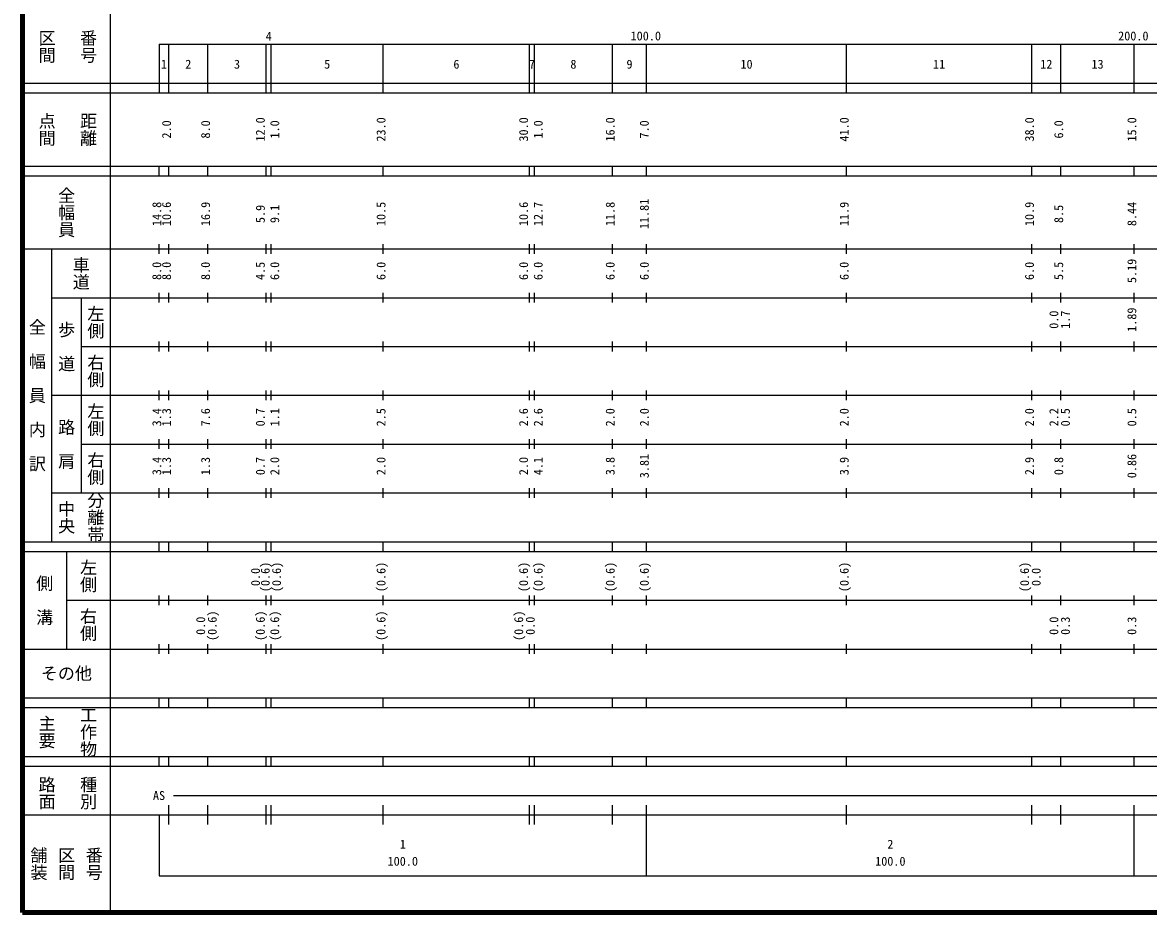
# Model space of a CAD drawing. Units: millimetres on the paper, enlarged 1000 times. Extents: x 40000 to 680000, y 20000 to 380000.
# Drawn here: x 40000 to 270951, y 20000 to 202409 of the extents above; entities that cross this region are included whole.
import ezdxf
from ezdxf.enums import TextEntityAlignment as Align

# ---------------------------------------------------------------- set-up
doc = ezdxf.new("R2010")
doc.units = ezdxf.units.MM
doc.header["$LTSCALE"] = 1000
doc.layers.add('M-TTL', color=2, linetype='Continuous', lineweight=140)
doc.layers.add('M-TTL-BAND', color=7, linetype='Continuous', lineweight=25)
doc.styles.add('@ＭＳ ゴシック', font='')
doc.styles.add('ＭＳ ゴシック', font='')
doc.styles.get('@ＭＳ ゴシック').set_extended_font_data('@MS Gothic')
doc.styles.get('ＭＳ ゴシック').set_extended_font_data('MS Gothic')

msp = doc.modelspace()

# ---------------------------------------------------------------- linework, layer by layer
at = {"layer": 'M-TTL'}
for p, q in [((40000, 380000), (40000, 20000)), ((40000, 20000), (680000, 20000))]:
    msp.add_line(p, q, dxfattribs=at)
at = {"layer": 'M-TTL-BAND'}
for p, q in [((58000, 370000), (58000, 20000)), ((68000, 198000), (579000, 198000)), ((68000, 198000), (68000, 188000)), ((70000, 188000), (70000, 198000)), ((78000, 188000), (78000, 198000)), ((90000, 188000), (90000, 198000)), ((91000, 188000), (91000, 198000)), ((114000, 188000), (114000, 198000)), ((144000, 188000), (144000, 198000)), ((145000, 188000), (145000, 198000)), ((161000, 188000), (161000, 198000)), ((168000, 188000), (168000, 198000)), ((209000, 188000), (209000, 198000)), ((247000, 188000), (247000, 198000)), ((253000, 188000), (253000, 198000)), ((268000, 188000), (268000, 198000)), ((40000, 190000), (579000, 190000)), ((40000, 188000), (579000, 188000)), ((40000, 173000), (579000, 173000)), ((40000, 171000), (579000, 171000)), ((68000, 171000), (68000, 173000)), ((70000, 171000), (70000, 173000)), ((78000, 171000), (78000, 173000)), ((90000, 171000), (90000, 173000)), ((91000, 171000), (91000, 173000)), ((114000, 171000), (114000, 173000)), ((144000, 171000), (144000, 173000)), ((145000, 171000), (145000, 173000)), ((161000, 171000), (161000, 173000)), ((168000, 171000), (168000, 173000)), ((209000, 171000), (209000, 173000)), ((247000, 171000), (247000, 173000)), ((253000, 171000), (253000, 173000)), ((268000, 171000), (268000, 173000)), ((40000, 156000), (579000, 156000)), ((46000, 96000), (46000, 156000)), ((68000, 155000), (68000, 157000)), ((70000, 155000), (70000, 157000)), ((78000, 155000), (78000, 157000)), ((90000, 155000), (90000, 157000)), ((91000, 155000), (91000, 157000)), ((114000, 155000), (114000, 157000)), ((144000, 155000), (144000, 157000)), ((145000, 155000), (145000, 157000)), ((161000, 155000), (161000, 157000)), ((168000, 155000), (168000, 157000)), ((209000, 155000), (209000, 157000)), ((247000, 155000), (247000, 157000)), ((253000, 155000), (253000, 157000)), ((268000, 155000), (268000, 157000)), ((46000, 146000), (579000, 146000)), ((52000, 146000), (52000, 106000)), ((68000, 145000), (68000, 147000)), ((70000, 145000), (70000, 147000)), ((78000, 145000), (78000, 147000)), ((90000, 145000), (90000, 147000)), ((91000, 145000), (91000, 147000)), ((114000, 145000), (114000, 147000)), ((144000, 145000), (144000, 147000)), ((145000, 145000), (145000, 147000)), ((161000, 145000), (161000, 147000)), ((168000, 145000), (168000, 147000)), ((209000, 145000), (209000, 147000)), ((247000, 145000), (247000, 147000)), ((253000, 145000), (253000, 147000)), ((268000, 145000), (268000, 147000)), ((68000, 135000), (68000, 137000)), ((70000, 135000), (70000, 137000)), ((78000, 135000), (78000, 137000)), ((90000, 135000), (90000, 137000)), ((91000, 135000), (91000, 137000)), ((114000, 135000), (114000, 137000)), ((144000, 135000), (144000, 137000)), ((145000, 135000), (145000, 137000)), ((161000, 135000), (161000, 137000)), ((168000, 135000), (168000, 137000)), ((209000, 135000), (209000, 137000)), ((247000, 135000), (247000, 137000)), ((253000, 135000), (253000, 137000)), ((268000, 135000), (268000, 137000)), ((52000, 136000), (579000, 136000)), ((46000, 126000), (579000, 126000)), ((68000, 125000), (68000, 127000)), ((70000, 125000), (70000, 127000)), ((78000, 125000), (78000, 127000)), ((90000, 125000), (90000, 127000)), ((91000, 125000), (91000, 127000)), ((114000, 125000), (114000, 127000)), ((144000, 125000), (144000, 127000)), ((145000, 125000), (145000, 127000)), ((161000, 125000), (161000, 127000)), ((168000, 125000), (168000, 127000)), ((209000, 125000), (209000, 127000)), ((247000, 125000), (247000, 127000)), ((253000, 125000), (253000, 127000)), ((268000, 125000), (268000, 127000)), ((52000, 116000), (579000, 116000)), ((68000, 115000), (68000, 117000)), ((70000, 115000), (70000, 117000)), ((78000, 115000), (78000, 117000)), ((90000, 115000), (90000, 117000)), ((91000, 115000), (91000, 117000)), ((114000, 115000), (114000, 117000)), ((144000, 115000), (144000, 117000)), ((145000, 115000), (145000, 117000)), ((161000, 115000), (161000, 117000)), ((168000, 115000), (168000, 117000)), ((209000, 115000), (209000, 117000)), ((247000, 115000), (247000, 117000)), ((253000, 115000), (253000, 117000)), ((268000, 115000), (268000, 117000)), ((68000, 105000), (68000, 107000)), ((70000, 105000), (70000, 107000)), ((78000, 105000), (78000, 107000)), ((90000, 105000), (90000, 107000)), ((91000, 105000), (91000, 107000)), ((114000, 105000), (114000, 107000)), ((144000, 105000), (144000, 107000)), ((145000, 105000), (145000, 107000)), ((161000, 105000), (161000, 107000)), ((168000, 105000), (168000, 107000)), ((209000, 105000), (209000, 107000)), ((247000, 105000), (247000, 107000)), ((253000, 105000), (253000, 107000)), ((268000, 105000), (268000, 107000)), ((46000, 106000), (579000, 106000)), ((40000, 96000), (579000, 96000)), ((68000, 94000), (68000, 96000)), ((70000, 94000), (70000, 96000)), ((78000, 94000), (78000, 96000)), ((90000, 94000), (90000, 96000)), ((91000, 94000), (91000, 96000)), ((114000, 94000), (114000, 96000)), ((144000, 94000), (144000, 96000)), ((145000, 94000), (145000, 96000)), ((161000, 94000), (161000, 96000)), ((168000, 94000), (168000, 96000)), ((209000, 94000), (209000, 96000)), ((247000, 94000), (247000, 96000)), ((253000, 94000), (253000, 96000)), ((268000, 94000), (268000, 96000)), ((40000, 94000), (579000, 94000)), ((49000, 94000), (49000, 74000)), ((49000, 84000), (579000, 84000)), ((68000, 83000), (68000, 85000)), ((70000, 83000), (70000, 85000)), ((78000, 83000), (78000, 85000)), ((90000, 83000), (90000, 85000)), ((91000, 83000), (91000, 85000)), ((114000, 83000), (114000, 85000)), ((144000, 83000), (144000, 85000)), ((145000, 83000), (145000, 85000)), ((161000, 83000), (161000, 85000)), ((168000, 83000), (168000, 85000)), ((209000, 83000), (209000, 85000)), ((247000, 83000), (247000, 85000)), ((253000, 83000), (253000, 85000)), ((268000, 83000), (268000, 85000)), ((40000, 74000), (579000, 74000)), ((68000, 73000), (68000, 75000)), ((70000, 73000), (70000, 75000)), ((78000, 73000), (78000, 75000)), ((90000, 73000), (90000, 75000)), ((91000, 73000), (91000, 75000)), ((114000, 73000), (114000, 75000)), ((144000, 73000), (144000, 75000)), ((145000, 73000), (145000, 75000)), ((161000, 73000), (161000, 75000)), ((168000, 73000), (168000, 75000)), ((209000, 73000), (209000, 75000)), ((247000, 73000), (247000, 75000)), ((253000, 73000), (253000, 75000)), ((268000, 73000), (268000, 75000)), ((40000, 64000), (579000, 64000)), ((68000, 62000), (68000, 64000)), ((70000, 62000), (70000, 64000)), ((78000, 62000), (78000, 64000)), ((90000, 62000), (90000, 64000)), ((91000, 62000), (91000, 64000)), ((114000, 62000), (114000, 64000)), ((144000, 62000), (144000, 64000)), ((145000, 62000), (145000, 64000)), ((161000, 62000), (161000, 64000)), ((168000, 62000), (168000, 64000)), ((209000, 62000), (209000, 64000)), ((247000, 62000), (247000, 64000)), ((253000, 62000), (253000, 64000)), ((268000, 62000), (268000, 64000)), ((40000, 62000), (579000, 62000)), ((40000, 52000), (579000, 52000)), ((68000, 50000), (68000, 52000)), ((70000, 50000), (70000, 52000)), ((78000, 50000), (78000, 52000)), ((90000, 50000), (90000, 52000)), ((91000, 50000), (91000, 52000)), ((114000, 50000), (114000, 52000)), ((144000, 50000), (144000, 52000)), ((145000, 50000), (145000, 52000)), ((161000, 50000), (161000, 52000)), ((168000, 50000), (168000, 52000)), ((209000, 50000), (209000, 52000)), ((247000, 50000), (247000, 52000)), ((253000, 50000), (253000, 52000)), ((268000, 50000), (268000, 52000)), ((40000, 50000), (579000, 50000)), ((71000, 44000), (544000, 44000)), ((70000, 38000), (70000, 42000)), ((78000, 38000), (78000, 42000)), ((90000, 38000), (90000, 42000)), ((91000, 38000), (91000, 42000)), ((114000, 38000), (114000, 42000)), ((144000, 38000), (144000, 42000)), ((145000, 38000), (145000, 42000)), ((161000, 38000), (161000, 42000)), ((168000, 27500), (168000, 42000)), ((209000, 38000), (209000, 42000)), ((247000, 38000), (247000, 42000)), ((253000, 38000), (253000, 42000)), ((268000, 27500), (268000, 42000)), ((40000, 40000), (579000, 40000)), ((68000, 40000), (68000, 27500)), ((68000, 27500), (579000, 27500))]:
    msp.add_line(p, q, dxfattribs=at)

# ---------------------------------------------------------------- texts
at = {"layer": 'M-TTL-BAND', "style": '@ＭＳ ゴシック'}
for s, p in [('区間', (45000, 197500)), ('番号', (53500, 197500)), ('点間', (45000, 180500)), ('距離', (53500, 180500)), ('全幅員', (49000, 163500)), ('車道', (52000, 151000)), ('左側', (55000, 141000)), ('全\u3000幅\u3000員\u3000内\u3000訳', (43000, 126000)), ('歩\u3000道', (49000, 136000)), ('右側', (55000, 131000)), ('左側', (55000, 121000)), ('路\u3000肩', (49000, 116000)), ('右側', (55000, 111000)), ('中央', (49000, 101000)), ('分離帯', (55000, 101000)), ('左側', (53500, 89000)), ('側\u3000溝', (44500, 84000)), ('右側', (53500, 79000)), ('主要', (45000, 57000)), ('工作物', (53500, 57000)), ('路面', (45000, 44500)), ('種別', (53500, 44500)), ('舗装', (43333, 30000)), ('区間', (49000, 30000)), ('番号', (54667, 30000))]:
    msp.add_text(s, height=2566, rotation=270, dxfattribs=at).set_placement(p, align=Align.MIDDLE_CENTER)
at = {"layer": 'M-TTL-BAND', "style": 'ＭＳ ゴシック'}
for s, p in [('4', (90500, 198129)), ('100.0', (167844, 198195)), ('200.0', (267844, 198195)), ('1', (69000, 192405)), ('2', (74000, 192405)), ('3', (84000, 192405)), ('5', (102500, 192405)), ('6', (129000, 192405)), ('7', (144500, 192405)), ('8', (153000, 192405)), ('9', (164500, 192405)), ('10', (188500, 192405)), ('11', (228000, 192405)), ('12', (250000, 192405)), ('13', (260500, 192405)), ('AS', (68000, 42500)), ('1', (118000, 32523)), ('2', (218000, 32523)), ('100.0', (118000, 29033)), ('100.0', (218000, 29033))]:
    msp.add_text(s, height=1833, dxfattribs=at).set_placement(p, align=Align.BOTTOM_CENTER)
for s, p in [('12.0', (90243, 180500)), ('23.0', (115000, 180500)), ('30.0', (144235, 180500)), ('16.0', (162000, 180500)), ('41.0', (210000, 180500)), ('38.0', (248000, 180500)), ('15.0', (269000, 180500)), ('2.0', (71000, 180500)), ('8.0', (79000, 180500)), ('1.0', (93194, 180500)), ('1.0', (147230, 180500)), ('7.0', (169000, 180500)), ('6.0', (254000, 180500)), ('14.8', (69000, 163174)), ('10.6', (71000, 163174)), ('16.9', (79000, 163174)), ('5.9', (90243, 163174)), ('9.1', (93194, 163174)), ('10.5', (115000, 163174)), ('10.6', (144235, 163174)), ('12.7', (147230, 163174)), ('11.8', (162000, 163174)), ('11.81', (169000, 163174)), ('11.9', (210000, 163174)), ('10.9', (248000, 163174)), ('8.5', (254000, 163174)), ('8.44', (269000, 163174)), ('8.0', (69000, 151500)), ('8.0', (71000, 151500)), ('8.0', (79000, 151500)), ('4.5', (90243, 151500)), ('6.0', (93194, 151500)), ('6.0', (115000, 151500)), ('6.0', (144235, 151500)), ('6.0', (147230, 151500)), ('6.0', (162000, 151500)), ('6.0', (169000, 151500)), ('6.0', (210000, 151500)), ('6.0', (248000, 151500)), ('5.5', (254000, 151500)), ('5.19', (269000, 151500)), ('0.0', (253000, 141500)), ('1.7', (255370, 141500)), ('1.89', (269000, 141500)), ('3.4', (69000, 121500)), ('1.3', (71000, 121500)), ('7.6', (79000, 121500)), ('0.7', (90243, 121500)), ('1.1', (93194, 121500)), ('2.5', (115000, 121500)), ('2.6', (144235, 121500)), ('2.6', (147230, 121500)), ('2.0', (162000, 121500)), ('2.0', (169000, 121500)), ('2.0', (210000, 121500)), ('2.0', (248000, 121500)), ('2.2', (253000, 121500)), ('0.5', (255370, 121500)), ('0.5', (269000, 121500)), ('3.4', (69000, 111500)), ('1.3', (71000, 111500)), ('1.3', (79000, 111500)), ('0.7', (90243, 111500)), ('2.0', (93194, 111500)), ('2.0', (115000, 111500)), ('2.0', (144235, 111500)), ('4.1', (147230, 111500)), ('3.8', (162000, 111500)), ('3.81', (169000, 111500)), ('3.9', (210000, 111500)), ('2.9', (248000, 111500)), ('0.8', (254000, 111500)), ('0.86', (269000, 111500)), ('0.0', (89243, 88764)), ('(0.6)', (91243, 88764)), ('(0.6)', (93564, 88764)), ('(0.6)', (115000, 88764)), ('(0.6)', (144235, 88764)), ('(0.6)', (147230, 88764)), ('(0.6)', (162000, 88764)), ('(0.6)', (169000, 88764)), ('(0.6)', (210000, 88764)), ('(0.6)', (247000, 88764)), ('0.0', (249370, 88764)), ('(0.6)', (80370, 78764)), ('(0.6)', (90243, 78764)), ('(0.6)', (93194, 78764)), ('(0.6)', (115000, 78764)), ('(0.6)', (143235, 78764)), ('0.0', (78000, 78764)), ('0.0', (145605, 78764)), ('0.0', (253000, 78764)), ('0.3', (255370, 78764)), ('0.3', (269000, 78764))]:
    msp.add_text(s, height=1833, rotation=90, dxfattribs=at).set_placement(p, align=Align.BOTTOM_CENTER)
msp.add_text('その他', height=2566, dxfattribs=at).set_placement((49000, 69000), align=Align.MIDDLE_CENTER)

doc.saveas('drawing.dxf')
